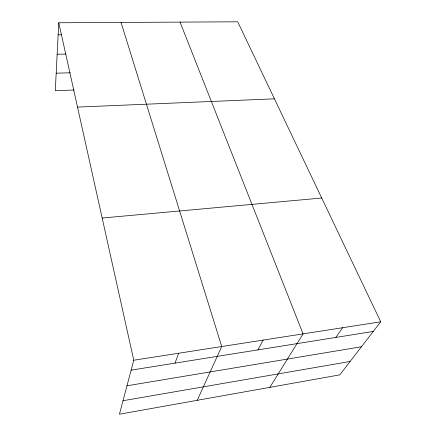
<?xml version="1.0" encoding="UTF-8"?>
<svg xmlns="http://www.w3.org/2000/svg" width="436" height="436" viewBox="0 0 436 436"><rect width="100%" height="100%" fill="white"/><g stroke="black" fill="none" stroke-linecap="round" stroke-linejoin="round"><path stroke-width="0.65" d="M58.767 22.77L133.77 360.229L119.431 414.2L339.797 374.867L380.71 321.795L237.718 21.8L58.767 22.77L55.29 90.677L74.071 90.023M175.027 363.128L178.629 353.247M197.225 400.313L221.728 346.538L121.034 22.432M257.878 349.885L263.18 340.085M269.851 387.353L303.069 333.878L180.052 22.111M335.856 337.42L342.625 327.725M123.012 400.722L350.119 361.477M126.98 385.784L361.477 346.74M131.138 370.142L373.276 331.436M133.77 360.229L380.71 321.795M102.166 218.038L321.714 198.026M77.51 107.098L274.429 98.819M56.184 73.183L70.283 72.801M57.154 54.222L65.912 54.053M58.146 34.831L61.525 34.798"/></g></svg>
